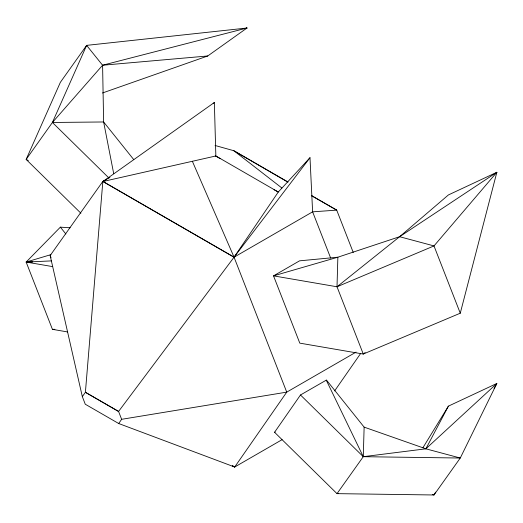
<?xml version="1.0" encoding="UTF-8"?>
<svg xmlns="http://www.w3.org/2000/svg" width="523" height="523" viewBox="0 0 523 523"><rect width="100%" height="100%" fill="white"/><g stroke="black" fill="none" stroke-linecap="round" stroke-linejoin="round"><path stroke-width="0.78" d="M337.008 286.774L337.865 257.205L399.611 236.71L496.85 172.276L460.266 313.205L363.276 354.051L299.797 343.14L273.529 275.863L299.568 260.833L337.865 257.205L273.529 275.863L337.008 286.774L433.998 245.928L496.85 172.276L448.414 194.935L399.611 236.71L337.008 286.774L363.276 354.051L365.172 352.535M364.132 427.128L363.276 456.69L337.008 493.647L274.568 432.273L300.483 394.983L326.45 380.051L364.132 427.128L425.872 448.819L460.266 458.03L496.85 383.47L448.414 406.129L422.95 447.681M80.888 213.214L26.15 159.417L52.418 122.467L86.628 45.37L246.987 28.02L207.736 55.981L102.456 92.996M300.483 394.983L363.276 456.69L425.872 448.819L448.414 406.129M496.079 173.708L496.85 172.276M435.6 492.143L433.998 494.98L337.008 493.647L338.61 493.444M494.045 388.445L496.85 383.47L425.872 448.819M109.915 177.343L102.841 181.429L50.156 255.544L82.327 396.617L85.262 404.22L118.701 423.525L121.637 419.309L286.741 392.132L356.098 352.09M118.701 423.525L234.69 467.026L286.741 392.132L234.062 257.192L192.359 161.28M334.622 390.916L360.648 353.47M82.327 396.617L85.399 392.296L102.841 181.429L234.062 257.192L312.617 211.835L336.714 210.128L353.234 252.432M330.673 258.081L312.617 211.835L309.995 157.698L234.062 257.192L118.571 411.451L121.637 419.309M108.902 177.983L52.418 122.467L102.593 65.231L246.987 28.02L245.49 28.667M309.995 157.698L278.288 192.019L234.062 257.192L102.972 181.501L214.358 102.488L215.849 155.972L278.288 192.019L274.065 189.731M213.227 103.646L214.358 102.488M70.147 227.786L60.367 227.152L26.15 262.056L52.418 329.333L67.624 331.948M105.796 179.873L102.972 181.501L215.849 155.972M234.69 467.026L232.572 465.81L234.69 467.026L282.106 439.653M274.568 432.273L275.098 432.057M50.855 254.649L26.15 262.056L52.712 266.625M245.418 28.471L246.987 28.02M28.314 160.561L26.15 159.417L60.367 82.32L86.628 45.37L102.593 65.231L207.736 55.981M51.332 260.899L26.15 262.056L32.655 261.997M52.418 122.467L103.626 121.97L133.757 159.613M52.418 329.333L54.856 329.313M399.611 236.71L433.998 245.928L460.266 313.205M432.436 494.562L433.998 494.98L460.266 458.03L363.276 456.69L326.234 380.116M215.051 145.479L233.833 150.729L288.095 182.056M287.389 181.847L233.833 150.729L281.871 187.992M311.348 195.582L336.714 210.128L311.348 195.478M215.319 155.795L220.248 158.665M60.367 227.152L65.852 233.977M50.156 255.544L51.038 257.819M113.72 173.708L103.626 121.97L102.593 65.231M118.571 411.451L85.399 392.296L118.571 411.451"/></g></svg>
